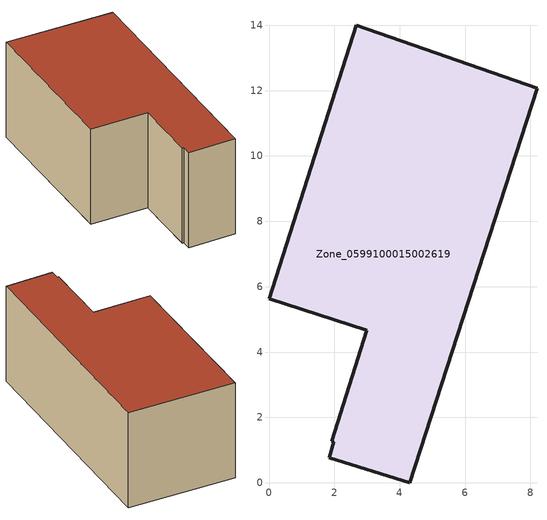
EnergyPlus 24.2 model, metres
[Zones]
Zone_0599100015002619
 floor ground (C_G): 0,5.64 2.67,14 8.2,12.07 4.31,0 1.85,0.76 1.98,1.25 1.91,1.27 2.99,4.67 z0.88
 wall outside (C_F): 8.2,12.07 2.67,14 0,5.64 2.99,4.67 1.91,1.27 1.98,1.25 1.85,0.76 4.31,0 8.2,12.07 z0.88:6.45
 roof outside (C_R): 2.67,14 0,5.64 2.99,4.67 1.91,1.27 1.98,1.25 1.85,0.76 4.31,0 8.2,12.07 z6.45
[BUILDING]
Pand.0599100015002619: North Axis=0; Terrain=City; Loads Convergence Tolerance Value=0.04; Temperature Convergence Tolerance Value=0.4; Solar Distribution=FullExterior; Maximum Number of Warmup Days=25; Minimum Number of Warmup Days=1
[Site:Location]
Rotterdam.The.Hague.AP_ZH_NLD Design_Conditions: Latitude=51.96; Longitude=4.45; Time Zone=1; Elevation=-4.5
[SITE:GROUNDTEMPERATURE:BUILDINGSURFACE]
18, 18, 18, 18, 18, 18, 18, 18, 18, 18, 18, 18
[MATERIAL] Thermal Absorptance=0.9; Solar Absorptance=0.7; Visible Absorptance=0.7
Name | Roughness | Thickness | Conductivity | Density | Specific Heat
G.TI.1965-1974 | MediumSmooth | 0.15 | 0.882353 | 540 | 1210
F.TI.1965-1974 | Rough | 0.3 | 0.697674 | 1920 | 840
R.TI.1965-1974 | MediumRough | 0.2 | 0.232558 | 1500 | 1000
[CONSTRUCTION]
C_G: G.TI.1965-1974
C_F: F.TI.1965-1974
C_R: R.TI.1965-1974
[ZONE]
Zone_0599100015002619: Type=1; Multiplier=1; Ceiling Height=Autocalculate; Volume=Autocalculate; Floor Area=autocalculate; Part of Total Floor Area=Yes
[ZONEINFILTRATION:DESIGNFLOWRATE]
Infil_Zone_0599100015002619: Zone or ZoneList or Space or SpaceList=Zone_0599100015002619; Schedule=AlwaysOn; Design Flow Rate Calculation Method=Flow/Area; Flow Rate per Floor Area=0.003; Constant Term Coefficient=1; Temperature Term Coefficient=0; Velocity Term Coefficient=0; Velocity Squared Term Coefficient=0
[HVACTEMPLATE:ZONE:IDEALLOADSAIRSYSTEM]
Zone_0599100015002619: Maximum Heating Supply Air Temperature=50; Minimum Cooling Supply Air Temperature=13; Maximum Heating Supply Air Humidity Ratio=0.0156; Minimum Cooling Supply Air Humidity Ratio=0.0077; Heating Limit=NoLimit; Cooling Limit=NoLimit; Dehumidification Control Type=ConstantSensibleHeatRatio; Cooling Sensible Heat Ratio=0.7; Dehumidification Setpoint=60; Humidification Control Type=None; Humidification Setpoint=30; Outdoor Air Method=None; Outdoor Air Flow Rate per Person=0.00944; Outdoor Air Flow Rate per Zone Floor Area=0; Outdoor Air Flow Rate per Zone=0; Demand Controlled Ventilation Type=None; Outdoor Air Economizer Type=NoEconomizer; Heat Recovery Type=None; Sensible Heat Recovery Effectiveness=0.7; Latent Heat Recovery Effectiveness=0.65
[ZONECONTROL:THERMOSTAT]
ThermostatControl_Zone_0599100015002619: Zone or ZoneList=Zone_0599100015002619; Control Type Schedule=DualSetpointControlType; Control 1=Thermostat_Zone_0599100015002619; Temperature Difference Between Cutout And Setpoint=0
[THERMOSTATSETPOINT:DUALSETPOINT]
Thermostat_Zone_0599100015002619: Heating Setpoint Temperature Schedule=HeatingSetpoint_Zone_0599100015002619; Cooling Setpoint Temperature Schedule=CoolingSetpoint_Zone_0599100015002619
[SCHEDULE:COMPACT]
HeatingSetpoint_Zone_0599100015002619: Through: 12/31, For: AllDays, Until: 24:00, 21
CoolingSetpoint_Zone_0599100015002619: Through: 12/31, For: AllDays, Until: 24:00, 24
DualSetpointControlType: Through: 12/31, For: AllDays, Until: 24:00, 4
AlwaysOn: Through: 12/31, For: AllDays, Until: 24:00, 1
